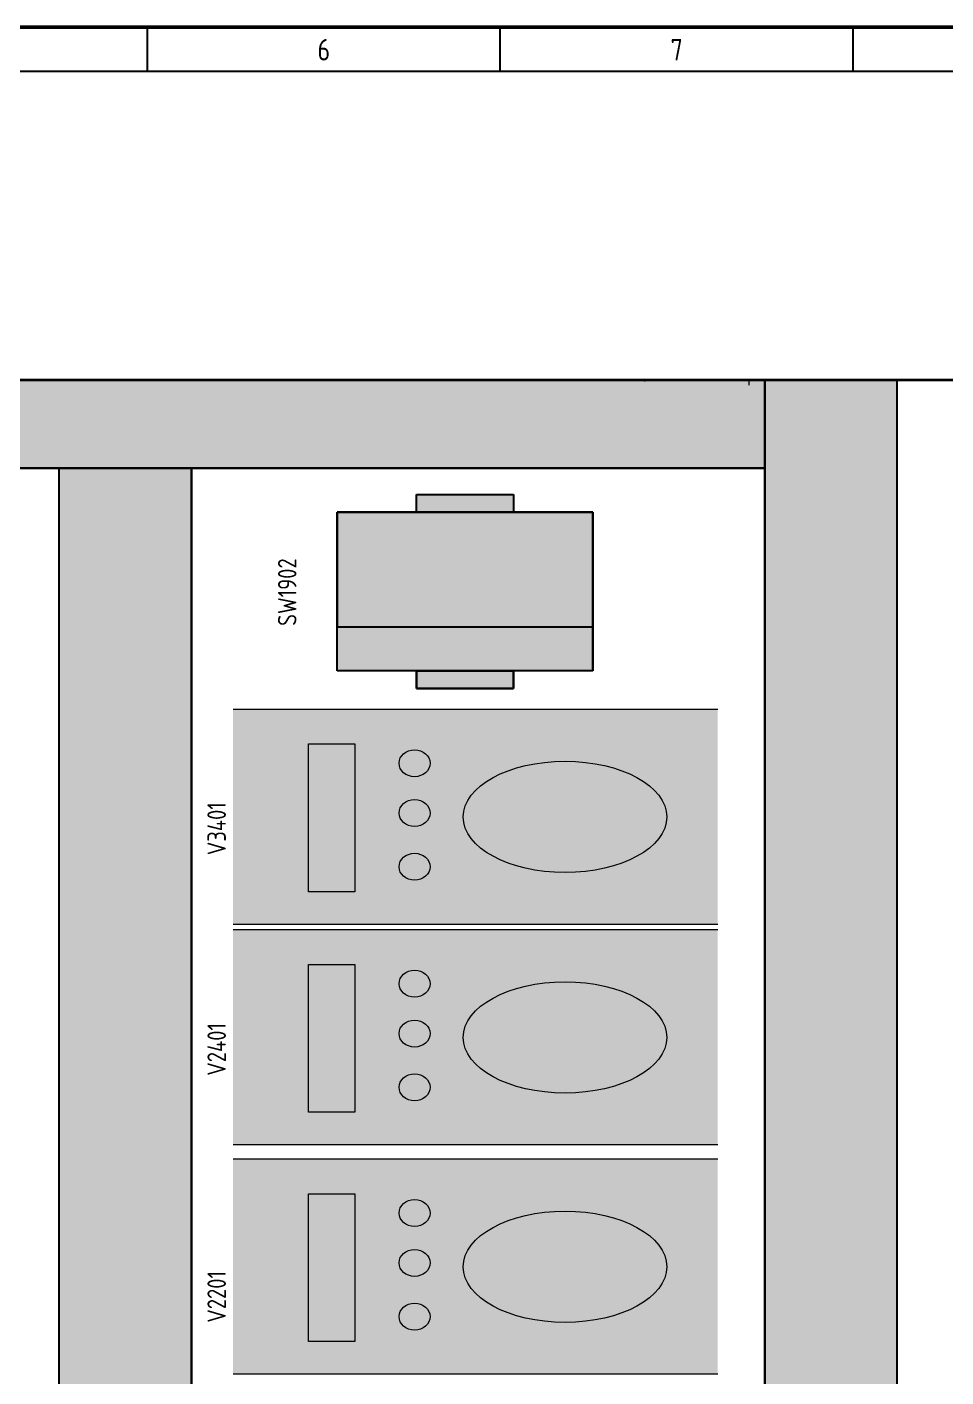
# Model space of a CAD drawing. Header units: millimetres. Extents: x 10 to 410, y 10 to 275.
# Drawn here: x 236.4 to 340.5, y 121.9 to 275 of the extents above; entities that cross this region are included whole.
import ezdxf
from ezdxf.enums import TextEntityAlignment as Align

# ---------------------------------------------------------------- set-up
doc = ezdxf.new("R2010")
doc.units = ezdxf.units.MM
doc.linetypes.add('Caddy_Solid', pattern=[0])
doc.styles.add('Caddy_Vectorfont1p', font='isocp___.ttf', dxfattribs={"width": 0.9})

# ---------------------------------------------------------------- blocks, each defined once
blk = doc.blocks.new('Blk1')
at = {"linetype": 'Caddy_Solid', "lineweight": 50}
blk.add_line((10, 275), (410, 275), dxfattribs=at)
at = {"linetype": 'Caddy_Solid', "lineweight": 25}
for p, q in [((250, 270), (250, 275)), ((290, 270), (290, 275)), ((330, 270), (330, 275)), ((15, 270), (405, 270))]:
    blk.add_line(p, q, dxfattribs=at)
at = {"lineweight": 25, "style": 'Caddy_Vectorfont1p', "width": 0.9}
for s, p in [('6', (270, 271.2)), ('7', (310, 271.2))]:
    blk.add_text(s, height=2.45, dxfattribs=at).set_placement(p, align=Align.CENTER)
blk = doc.blocks.new('Blk15')
for color, points in [(56, [(314.65, 122.26), (314.65, 146.63), (259.72, 146.63), (259.72, 122.26), (314.65, 122.26), (306.18, 130.39), (306.79, 130.82), (307.33, 131.29), (307.8, 131.78), (308.18, 132.28), (308.49, 132.81), (308.7, 133.35), (308.83, 133.89), (308.88, 134.44), (308.83, 134.99), (308.7, 135.54), (308.49, 136.07), (308.18, 136.6), (307.8, 137.11), (307.33, 137.6), (306.79, 138.06), (306.18, 138.5), (305.5, 138.9), (304.76, 139.27), (303.96, 139.61), (303.11, 139.91), (302.22, 140.16), (301.29, 140.37), (300.33, 140.54), (299.34, 140.66), (298.35, 140.73), (297.34, 140.75), (296.34, 140.73), (295.34, 140.66), (294.36, 140.54), (293.4, 140.37), (292.47, 140.16), (291.57, 139.91), (290.72, 139.61), (289.93, 139.27), (289.18, 138.9), (288.5, 138.5), (287.89, 138.06), (287.35, 137.6), (286.89, 137.11), (286.5, 136.6), (286.2, 136.07), (285.98, 135.54), (285.85, 134.99), (285.8, 134.44), (285.85, 133.89), (285.98, 133.35), (286.2, 132.81), (286.5, 132.28), (286.89, 131.78), (287.35, 131.29), (287.89, 130.82), (288.5, 130.39), (289.18, 129.98), (289.93, 129.61), (290.72, 129.27), (291.57, 128.98), (292.47, 128.72), (293.4, 128.51), (294.36, 128.35), (295.34, 128.23), (296.34, 128.16), (297.34, 128.13), (298.35, 128.16), (299.34, 128.23), (300.33, 128.35), (301.29, 128.51), (302.22, 128.72), (303.11, 128.98), (303.96, 129.27), (304.76, 129.61), (305.5, 129.98), (306.18, 130.39), (314.65, 122.26), (282.04, 128.65), (282.04, 128.79), (282.04, 128.92), (282.02, 129.05), (281.98, 129.18), (281.94, 129.31), (281.88, 129.43), (281.81, 129.55), (281.73, 129.66), (281.63, 129.76), (281.53, 129.86), (281.42, 129.95), (281.29, 130.03), (281.16, 130.1), (281.03, 130.17), (280.89, 130.22), (280.74, 130.26), (280.59, 130.29), (280.44, 130.3), (280.29, 130.31), (280.13, 130.3), (279.98, 130.29), (279.83, 130.26), (279.69, 130.22), (279.55, 130.17), (279.41, 130.1), (279.28, 130.03), (279.16, 129.95), (279.05, 129.86), (278.94, 129.76), (278.85, 129.66), (278.77, 129.55), (278.7, 129.43), (278.64, 129.31), (278.59, 129.18), (278.56, 129.05), (278.54, 128.92), (278.53, 128.79), (278.54, 128.65), (278.56, 128.52), (278.59, 128.39), (278.64, 128.26), (278.7, 128.14), (278.77, 128.02), (278.85, 127.91), (278.94, 127.81), (279.05, 127.71), (279.16, 127.62), (279.28, 127.54), (279.41, 127.47), (279.55, 127.41), (279.69, 127.35), (279.83, 127.31), (279.98, 127.29), (280.13, 127.27), (280.29, 127.26), (280.44, 127.27), (280.59, 127.29), (280.74, 127.31), (280.89, 127.35), (281.03, 127.41), (281.16, 127.47), (281.29, 127.54), (281.42, 127.62), (281.53, 127.71), (281.63, 127.81), (281.73, 127.91), (281.81, 128.02), (281.88, 128.14), (281.94, 128.26), (281.98, 128.39), (282.02, 128.52), (282.04, 128.65), (314.65, 122.26), (281.98, 134.48), (281.94, 134.36), (281.88, 134.23), (281.81, 134.12), (281.73, 134), (281.63, 133.9), (281.53, 133.8), (281.42, 133.71), (281.29, 133.63), (281.16, 133.56), (281.03, 133.5), (280.89, 133.45), (280.74, 133.41), (280.59, 133.38), (280.44, 133.36), (280.29, 133.35), (280.13, 133.36), (279.98, 133.38), (279.83, 133.41), (279.69, 133.45), (279.55, 133.5), (279.41, 133.56), (279.28, 133.63), (279.16, 133.71), (279.05, 133.8), (278.94, 133.9), (278.85, 134), (278.77, 134.12), (278.7, 134.23), (278.64, 134.36), (278.59, 134.48), (278.56, 134.61), (278.54, 134.74), (278.53, 134.88), (278.54, 135.01), (278.56, 135.14), (278.59, 135.27), (278.64, 135.4), (278.7, 135.52), (278.77, 135.64), (278.85, 135.75), (278.94, 135.86), (279.05, 135.95), (279.16, 136.04), (279.28, 136.12), (279.41, 136.2), (279.55, 136.26), (279.69, 136.31), (279.83, 136.35), (279.98, 136.38), (280.13, 136.39), (280.29, 136.4), (280.44, 136.39), (280.59, 136.38), (280.74, 136.35), (280.89, 136.31), (281.03, 136.26), (281.16, 136.2), (281.29, 136.12), (281.42, 136.04), (281.53, 135.95), (281.63, 135.86), (281.73, 135.75), (281.81, 135.64), (281.88, 135.52), (281.94, 135.4), (281.98, 135.27), (282.02, 135.14), (282.04, 135.01), (282.04, 134.88), (282.04, 134.74), (282.02, 134.61), (281.98, 134.48), (314.65, 122.26), (281.81, 139.77), (281.88, 139.89), (281.94, 140.01), (281.98, 140.14), (282.02, 140.27), (282.04, 140.4), (282.04, 140.53), (282.04, 140.67), (282.02, 140.8), (281.98, 140.93), (281.94, 141.05), (281.88, 141.18), (281.81, 141.3), (281.73, 141.41), (281.63, 141.51), (281.53, 141.61), (281.42, 141.7), (281.29, 141.78), (281.16, 141.85), (281.03, 141.91), (280.89, 141.96), (280.74, 142), (280.59, 142.03), (280.44, 142.05), (280.29, 142.06), (280.13, 142.05), (279.98, 142.03), (279.83, 142), (279.69, 141.96), (279.55, 141.91), (279.41, 141.85), (279.28, 141.78), (279.16, 141.7), (279.05, 141.61), (278.94, 141.51), (278.85, 141.41), (278.77, 141.3), (278.7, 141.18), (278.64, 141.05), (278.59, 140.93), (278.56, 140.8), (278.54, 140.67), (278.53, 140.53), (278.54, 140.4), (278.56, 140.27), (278.59, 140.14), (278.64, 140.01), (278.7, 139.89), (278.77, 139.77), (278.85, 139.66), (278.94, 139.55), (279.05, 139.46), (279.16, 139.37), (279.28, 139.29), (279.41, 139.21), (279.55, 139.15), (279.69, 139.1), (279.83, 139.06), (279.98, 139.03), (280.13, 139.02), (280.29, 139.01), (280.44, 139.02), (280.59, 139.03), (280.74, 139.06), (280.89, 139.1), (281.03, 139.15), (281.16, 139.21), (281.29, 139.29), (281.42, 139.37), (281.53, 139.46), (281.63, 139.55), (281.73, 139.66), (281.81, 139.77), (314.65, 122.26), (273.52, 125.96), (273.52, 142.71), (268.25, 142.71), (268.25, 125.96), (273.52, 125.96)]), (256, [(273.52, 142.71), (273.52, 125.96), (268.25, 125.96), (268.25, 142.71)]), (256, [(281.03, 139.15), (280.89, 139.1), (280.74, 139.06), (280.59, 139.03), (280.44, 139.02), (280.29, 139.01), (280.13, 139.02), (279.98, 139.03), (279.83, 139.06), (279.69, 139.1), (279.55, 139.15), (279.41, 139.21), (279.28, 139.29), (279.16, 139.37), (279.05, 139.46), (278.94, 139.55), (278.85, 139.66), (278.77, 139.77), (278.7, 139.89), (278.64, 140.01), (278.59, 140.14), (278.56, 140.27), (278.54, 140.4), (278.53, 140.53), (278.54, 140.67), (278.56, 140.8), (278.59, 140.93), (278.64, 141.05), (278.7, 141.18), (278.77, 141.3), (278.85, 141.41), (278.94, 141.51), (279.05, 141.61), (279.16, 141.7), (279.28, 141.78), (279.41, 141.85), (279.55, 141.91), (279.69, 141.96), (279.83, 142), (279.98, 142.03), (280.13, 142.05), (280.29, 142.06), (280.44, 142.05), (280.59, 142.03), (280.74, 142), (280.89, 141.96), (281.03, 141.91), (281.16, 141.85), (281.29, 141.78), (281.42, 141.7), (281.53, 141.61), (281.63, 141.51), (281.73, 141.41), (281.81, 141.3), (281.88, 141.18), (281.94, 141.05), (281.98, 140.93), (282.02, 140.8), (282.04, 140.67), (282.04, 140.53), (282.04, 140.4), (282.02, 140.27), (281.98, 140.14), (281.94, 140.01), (281.88, 139.89), (281.81, 139.77), (281.73, 139.66), (281.63, 139.55), (281.53, 139.46), (281.42, 139.37), (281.29, 139.29), (281.16, 139.21)]), (256, [(298.35, 128.16), (299.34, 128.23), (300.33, 128.35), (301.29, 128.51), (302.22, 128.72), (303.11, 128.98), (303.96, 129.27), (304.76, 129.61), (305.5, 129.98), (306.18, 130.39), (306.79, 130.82), (307.33, 131.29), (307.8, 131.78), (308.18, 132.28), (308.49, 132.81), (308.7, 133.35), (308.83, 133.89), (308.88, 134.44), (308.83, 134.99), (308.7, 135.54), (308.49, 136.07), (308.18, 136.6), (307.8, 137.11), (307.33, 137.6), (306.79, 138.06), (306.18, 138.5), (305.5, 138.9), (304.76, 139.27), (303.96, 139.61), (303.11, 139.91), (302.22, 140.16), (301.29, 140.37), (300.33, 140.54), (299.34, 140.66), (298.35, 140.73), (297.34, 140.75), (296.34, 140.73), (295.34, 140.66), (294.36, 140.54), (293.4, 140.37), (292.47, 140.16), (291.57, 139.91), (290.72, 139.61), (289.93, 139.27), (289.18, 138.9), (288.5, 138.5), (287.89, 138.06), (287.35, 137.6), (286.89, 137.11), (286.5, 136.6), (286.2, 136.07), (285.98, 135.54), (285.85, 134.99), (285.8, 134.44), (285.85, 133.89), (285.98, 133.35), (286.2, 132.81), (286.5, 132.28), (286.89, 131.78), (287.35, 131.29), (287.89, 130.82), (288.5, 130.39), (289.18, 129.98), (289.93, 129.61), (290.72, 129.27), (291.57, 128.98), (292.47, 128.72), (293.4, 128.51), (294.36, 128.35), (295.34, 128.23), (296.34, 128.16), (297.34, 128.13)]), (256, [(278.85, 135.75), (278.94, 135.86), (279.05, 135.95), (279.16, 136.04), (279.28, 136.12), (279.41, 136.2), (279.55, 136.26), (279.69, 136.31), (279.83, 136.35), (279.98, 136.38), (280.13, 136.39), (280.29, 136.4), (280.44, 136.39), (280.59, 136.38), (280.74, 136.35), (280.89, 136.31), (281.03, 136.26), (281.16, 136.2), (281.29, 136.12), (281.42, 136.04), (281.53, 135.95), (281.63, 135.86), (281.73, 135.75), (281.81, 135.64), (281.88, 135.52), (281.94, 135.4), (281.98, 135.27), (282.02, 135.14), (282.04, 135.01), (282.04, 134.88), (282.04, 134.74), (282.02, 134.61), (281.98, 134.48), (281.94, 134.36), (281.88, 134.23), (281.81, 134.12), (281.73, 134), (281.63, 133.9), (281.53, 133.8), (281.42, 133.71), (281.29, 133.63), (281.16, 133.56), (281.03, 133.5), (280.89, 133.45), (280.74, 133.41), (280.59, 133.38), (280.44, 133.36), (280.29, 133.35), (280.13, 133.36), (279.98, 133.38), (279.83, 133.41), (279.69, 133.45), (279.55, 133.5), (279.41, 133.56), (279.28, 133.63), (279.16, 133.71), (279.05, 133.8), (278.94, 133.9), (278.85, 134), (278.77, 134.12), (278.7, 134.23), (278.64, 134.36), (278.59, 134.48), (278.56, 134.61), (278.54, 134.74), (278.53, 134.88), (278.54, 135.01), (278.56, 135.14), (278.59, 135.27), (278.64, 135.4), (278.7, 135.52), (278.77, 135.64)]), (256, [(279.41, 130.1), (279.55, 130.17), (279.69, 130.22), (279.83, 130.26), (279.98, 130.29), (280.13, 130.3), (280.29, 130.31), (280.44, 130.3), (280.59, 130.29), (280.74, 130.26), (280.89, 130.22), (281.03, 130.17), (281.16, 130.1), (281.29, 130.03), (281.42, 129.95), (281.53, 129.86), (281.63, 129.76), (281.73, 129.66), (281.81, 129.55), (281.88, 129.43), (281.94, 129.31), (281.98, 129.18), (282.02, 129.05), (282.04, 128.92), (282.04, 128.79), (282.04, 128.65), (282.02, 128.52), (281.98, 128.39), (281.94, 128.26), (281.88, 128.14), (281.81, 128.02), (281.73, 127.91), (281.63, 127.81), (281.53, 127.71), (281.42, 127.62), (281.29, 127.54), (281.16, 127.47), (281.03, 127.41), (280.89, 127.35), (280.74, 127.31), (280.59, 127.29), (280.44, 127.27), (280.29, 127.26), (280.13, 127.27), (279.98, 127.29), (279.83, 127.31), (279.69, 127.35), (279.55, 127.41), (279.41, 127.47), (279.28, 127.54), (279.16, 127.62), (279.05, 127.71), (278.94, 127.81), (278.85, 127.91), (278.77, 128.02), (278.7, 128.14), (278.64, 128.26), (278.59, 128.39), (278.56, 128.52), (278.54, 128.65), (278.53, 128.79), (278.54, 128.92), (278.56, 129.05), (278.59, 129.18), (278.64, 129.31), (278.7, 129.43), (278.77, 129.55), (278.85, 129.66), (278.94, 129.76), (279.05, 129.86), (279.16, 129.95), (279.28, 130.03)])]:
    blk.add_hatch(color=color).paths.add_polyline_path(points)
at = {"linetype": 'Caddy_Solid', "lineweight": 18}
for p, q in [((314.65, 146.63), (259.72, 146.63)), ((314.65, 146.63), (259.72, 146.63)), ((268.25, 125.96), (268.25, 142.71)), ((268.25, 142.71), (273.52, 142.71)), ((273.52, 142.71), (273.52, 125.96)), ((273.52, 125.96), (268.25, 125.96)), ((314.65, 122.26), (259.72, 122.26)), ((314.65, 122.26), (259.97, 122.26))]:
    blk.add_line(p, q, dxfattribs=at)
for centre, major_axis, ratio in [((280.29, 140.53), (1.76, 0), 0.867469), ((297.34, 134.44), (11.54, 0), 0.546877), ((280.29, 134.88), (1.76, 0), 0.867469), ((280.29, 128.79), (1.76, 0), 0.867469)]:
    blk.add_ellipse(centre, major_axis=major_axis, ratio=ratio, dxfattribs=at)
blk = doc.blocks.new('Blk16')
for color, points in [(56, [(314.65, 148.26), (314.65, 172.63), (259.72, 172.63), (259.72, 148.26), (314.65, 148.26), (306.18, 156.39), (306.79, 156.82), (307.33, 157.29), (307.8, 157.78), (308.18, 158.28), (308.49, 158.81), (308.7, 159.35), (308.83, 159.89), (308.88, 160.44), (308.83, 160.99), (308.7, 161.54), (308.49, 162.07), (308.18, 162.6), (307.8, 163.11), (307.33, 163.6), (306.79, 164.06), (306.18, 164.5), (305.5, 164.9), (304.76, 165.27), (303.96, 165.61), (303.11, 165.91), (302.22, 166.16), (301.29, 166.37), (300.33, 166.54), (299.34, 166.66), (298.35, 166.73), (297.34, 166.75), (296.34, 166.73), (295.34, 166.66), (294.36, 166.54), (293.4, 166.37), (292.47, 166.16), (291.57, 165.91), (290.72, 165.61), (289.93, 165.27), (289.18, 164.9), (288.5, 164.5), (287.89, 164.06), (287.35, 163.6), (286.89, 163.11), (286.5, 162.6), (286.2, 162.07), (285.98, 161.54), (285.85, 160.99), (285.8, 160.44), (285.85, 159.89), (285.98, 159.35), (286.2, 158.81), (286.5, 158.28), (286.89, 157.78), (287.35, 157.29), (287.89, 156.82), (288.5, 156.39), (289.18, 155.98), (289.93, 155.61), (290.72, 155.27), (291.57, 154.98), (292.47, 154.72), (293.4, 154.51), (294.36, 154.35), (295.34, 154.23), (296.34, 154.16), (297.34, 154.13), (298.35, 154.16), (299.34, 154.23), (300.33, 154.35), (301.29, 154.51), (302.22, 154.72), (303.11, 154.98), (303.96, 155.27), (304.76, 155.61), (305.5, 155.98), (306.18, 156.39), (314.65, 148.26), (282.04, 154.65), (282.04, 154.79), (282.04, 154.92), (282.02, 155.05), (281.98, 155.18), (281.94, 155.31), (281.88, 155.43), (281.81, 155.55), (281.73, 155.66), (281.63, 155.76), (281.53, 155.86), (281.42, 155.95), (281.29, 156.03), (281.16, 156.1), (281.03, 156.17), (280.89, 156.22), (280.74, 156.26), (280.59, 156.29), (280.44, 156.3), (280.29, 156.31), (280.13, 156.3), (279.98, 156.29), (279.83, 156.26), (279.69, 156.22), (279.55, 156.17), (279.41, 156.1), (279.28, 156.03), (279.16, 155.95), (279.05, 155.86), (278.94, 155.76), (278.85, 155.66), (278.77, 155.55), (278.7, 155.43), (278.64, 155.31), (278.59, 155.18), (278.56, 155.05), (278.54, 154.92), (278.53, 154.79), (278.54, 154.65), (278.56, 154.52), (278.59, 154.39), (278.64, 154.26), (278.7, 154.14), (278.77, 154.02), (278.85, 153.91), (278.94, 153.81), (279.05, 153.71), (279.16, 153.62), (279.28, 153.54), (279.41, 153.47), (279.55, 153.41), (279.69, 153.35), (279.83, 153.31), (279.98, 153.29), (280.13, 153.27), (280.29, 153.26), (280.44, 153.27), (280.59, 153.29), (280.74, 153.31), (280.89, 153.35), (281.03, 153.41), (281.16, 153.47), (281.29, 153.54), (281.42, 153.62), (281.53, 153.71), (281.63, 153.81), (281.73, 153.91), (281.81, 154.02), (281.88, 154.14), (281.94, 154.26), (281.98, 154.39), (282.02, 154.52), (282.04, 154.65), (314.65, 148.26), (281.98, 160.48), (281.94, 160.36), (281.88, 160.23), (281.81, 160.12), (281.73, 160), (281.63, 159.9), (281.53, 159.8), (281.42, 159.71), (281.29, 159.63), (281.16, 159.56), (281.03, 159.5), (280.89, 159.45), (280.74, 159.41), (280.59, 159.38), (280.44, 159.36), (280.29, 159.35), (280.13, 159.36), (279.98, 159.38), (279.83, 159.41), (279.69, 159.45), (279.55, 159.5), (279.41, 159.56), (279.28, 159.63), (279.16, 159.71), (279.05, 159.8), (278.94, 159.9), (278.85, 160), (278.77, 160.12), (278.7, 160.23), (278.64, 160.36), (278.59, 160.48), (278.56, 160.61), (278.54, 160.74), (278.53, 160.88), (278.54, 161.01), (278.56, 161.14), (278.59, 161.27), (278.64, 161.4), (278.7, 161.52), (278.77, 161.64), (278.85, 161.75), (278.94, 161.86), (279.05, 161.95), (279.16, 162.04), (279.28, 162.12), (279.41, 162.2), (279.55, 162.26), (279.69, 162.31), (279.83, 162.35), (279.98, 162.38), (280.13, 162.39), (280.29, 162.4), (280.44, 162.39), (280.59, 162.38), (280.74, 162.35), (280.89, 162.31), (281.03, 162.26), (281.16, 162.2), (281.29, 162.12), (281.42, 162.04), (281.53, 161.95), (281.63, 161.86), (281.73, 161.75), (281.81, 161.64), (281.88, 161.52), (281.94, 161.4), (281.98, 161.27), (282.02, 161.14), (282.04, 161.01), (282.04, 160.88), (282.04, 160.74), (282.02, 160.61), (281.98, 160.48), (314.65, 148.26), (281.81, 165.77), (281.88, 165.89), (281.94, 166.01), (281.98, 166.14), (282.02, 166.27), (282.04, 166.4), (282.04, 166.53), (282.04, 166.67), (282.02, 166.8), (281.98, 166.93), (281.94, 167.05), (281.88, 167.18), (281.81, 167.3), (281.73, 167.41), (281.63, 167.51), (281.53, 167.61), (281.42, 167.7), (281.29, 167.78), (281.16, 167.85), (281.03, 167.91), (280.89, 167.96), (280.74, 168), (280.59, 168.03), (280.44, 168.05), (280.29, 168.06), (280.13, 168.05), (279.98, 168.03), (279.83, 168), (279.69, 167.96), (279.55, 167.91), (279.41, 167.85), (279.28, 167.78), (279.16, 167.7), (279.05, 167.61), (278.94, 167.51), (278.85, 167.41), (278.77, 167.3), (278.7, 167.18), (278.64, 167.05), (278.59, 166.93), (278.56, 166.8), (278.54, 166.67), (278.53, 166.53), (278.54, 166.4), (278.56, 166.27), (278.59, 166.14), (278.64, 166.01), (278.7, 165.89), (278.77, 165.77), (278.85, 165.66), (278.94, 165.55), (279.05, 165.46), (279.16, 165.37), (279.28, 165.29), (279.41, 165.21), (279.55, 165.15), (279.69, 165.1), (279.83, 165.06), (279.98, 165.03), (280.13, 165.02), (280.29, 165.01), (280.44, 165.02), (280.59, 165.03), (280.74, 165.06), (280.89, 165.1), (281.03, 165.15), (281.16, 165.21), (281.29, 165.29), (281.42, 165.37), (281.53, 165.46), (281.63, 165.55), (281.73, 165.66), (281.81, 165.77), (314.65, 148.26), (273.52, 151.96), (273.52, 168.71), (268.25, 168.71), (268.25, 151.96), (273.52, 151.96)]), (256, [(273.52, 168.71), (273.52, 151.96), (268.25, 151.96), (268.25, 168.71)]), (256, [(281.03, 165.15), (280.89, 165.1), (280.74, 165.06), (280.59, 165.03), (280.44, 165.02), (280.29, 165.01), (280.13, 165.02), (279.98, 165.03), (279.83, 165.06), (279.69, 165.1), (279.55, 165.15), (279.41, 165.21), (279.28, 165.29), (279.16, 165.37), (279.05, 165.46), (278.94, 165.55), (278.85, 165.66), (278.77, 165.77), (278.7, 165.89), (278.64, 166.01), (278.59, 166.14), (278.56, 166.27), (278.54, 166.4), (278.53, 166.53), (278.54, 166.67), (278.56, 166.8), (278.59, 166.93), (278.64, 167.05), (278.7, 167.18), (278.77, 167.3), (278.85, 167.41), (278.94, 167.51), (279.05, 167.61), (279.16, 167.7), (279.28, 167.78), (279.41, 167.85), (279.55, 167.91), (279.69, 167.96), (279.83, 168), (279.98, 168.03), (280.13, 168.05), (280.29, 168.06), (280.44, 168.05), (280.59, 168.03), (280.74, 168), (280.89, 167.96), (281.03, 167.91), (281.16, 167.85), (281.29, 167.78), (281.42, 167.7), (281.53, 167.61), (281.63, 167.51), (281.73, 167.41), (281.81, 167.3), (281.88, 167.18), (281.94, 167.05), (281.98, 166.93), (282.02, 166.8), (282.04, 166.67), (282.04, 166.53), (282.04, 166.4), (282.02, 166.27), (281.98, 166.14), (281.94, 166.01), (281.88, 165.89), (281.81, 165.77), (281.73, 165.66), (281.63, 165.55), (281.53, 165.46), (281.42, 165.37), (281.29, 165.29), (281.16, 165.21)]), (256, [(298.35, 154.16), (299.34, 154.23), (300.33, 154.35), (301.29, 154.51), (302.22, 154.72), (303.11, 154.98), (303.96, 155.27), (304.76, 155.61), (305.5, 155.98), (306.18, 156.39), (306.79, 156.82), (307.33, 157.29), (307.8, 157.78), (308.18, 158.28), (308.49, 158.81), (308.7, 159.35), (308.83, 159.89), (308.88, 160.44), (308.83, 160.99), (308.7, 161.54), (308.49, 162.07), (308.18, 162.6), (307.8, 163.11), (307.33, 163.6), (306.79, 164.06), (306.18, 164.5), (305.5, 164.9), (304.76, 165.27), (303.96, 165.61), (303.11, 165.91), (302.22, 166.16), (301.29, 166.37), (300.33, 166.54), (299.34, 166.66), (298.35, 166.73), (297.34, 166.75), (296.34, 166.73), (295.34, 166.66), (294.36, 166.54), (293.4, 166.37), (292.47, 166.16), (291.57, 165.91), (290.72, 165.61), (289.93, 165.27), (289.18, 164.9), (288.5, 164.5), (287.89, 164.06), (287.35, 163.6), (286.89, 163.11), (286.5, 162.6), (286.2, 162.07), (285.98, 161.54), (285.85, 160.99), (285.8, 160.44), (285.85, 159.89), (285.98, 159.35), (286.2, 158.81), (286.5, 158.28), (286.89, 157.78), (287.35, 157.29), (287.89, 156.82), (288.5, 156.39), (289.18, 155.98), (289.93, 155.61), (290.72, 155.27), (291.57, 154.98), (292.47, 154.72), (293.4, 154.51), (294.36, 154.35), (295.34, 154.23), (296.34, 154.16), (297.34, 154.13)]), (256, [(278.85, 161.75), (278.94, 161.86), (279.05, 161.95), (279.16, 162.04), (279.28, 162.12), (279.41, 162.2), (279.55, 162.26), (279.69, 162.31), (279.83, 162.35), (279.98, 162.38), (280.13, 162.39), (280.29, 162.4), (280.44, 162.39), (280.59, 162.38), (280.74, 162.35), (280.89, 162.31), (281.03, 162.26), (281.16, 162.2), (281.29, 162.12), (281.42, 162.04), (281.53, 161.95), (281.63, 161.86), (281.73, 161.75), (281.81, 161.64), (281.88, 161.52), (281.94, 161.4), (281.98, 161.27), (282.02, 161.14), (282.04, 161.01), (282.04, 160.88), (282.04, 160.74), (282.02, 160.61), (281.98, 160.48), (281.94, 160.36), (281.88, 160.23), (281.81, 160.12), (281.73, 160), (281.63, 159.9), (281.53, 159.8), (281.42, 159.71), (281.29, 159.63), (281.16, 159.56), (281.03, 159.5), (280.89, 159.45), (280.74, 159.41), (280.59, 159.38), (280.44, 159.36), (280.29, 159.35), (280.13, 159.36), (279.98, 159.38), (279.83, 159.41), (279.69, 159.45), (279.55, 159.5), (279.41, 159.56), (279.28, 159.63), (279.16, 159.71), (279.05, 159.8), (278.94, 159.9), (278.85, 160), (278.77, 160.12), (278.7, 160.23), (278.64, 160.36), (278.59, 160.48), (278.56, 160.61), (278.54, 160.74), (278.53, 160.88), (278.54, 161.01), (278.56, 161.14), (278.59, 161.27), (278.64, 161.4), (278.7, 161.52), (278.77, 161.64)]), (256, [(279.41, 156.1), (279.55, 156.17), (279.69, 156.22), (279.83, 156.26), (279.98, 156.29), (280.13, 156.3), (280.29, 156.31), (280.44, 156.3), (280.59, 156.29), (280.74, 156.26), (280.89, 156.22), (281.03, 156.17), (281.16, 156.1), (281.29, 156.03), (281.42, 155.95), (281.53, 155.86), (281.63, 155.76), (281.73, 155.66), (281.81, 155.55), (281.88, 155.43), (281.94, 155.31), (281.98, 155.18), (282.02, 155.05), (282.04, 154.92), (282.04, 154.79), (282.04, 154.65), (282.02, 154.52), (281.98, 154.39), (281.94, 154.26), (281.88, 154.14), (281.81, 154.02), (281.73, 153.91), (281.63, 153.81), (281.53, 153.71), (281.42, 153.62), (281.29, 153.54), (281.16, 153.47), (281.03, 153.41), (280.89, 153.35), (280.74, 153.31), (280.59, 153.29), (280.44, 153.27), (280.29, 153.26), (280.13, 153.27), (279.98, 153.29), (279.83, 153.31), (279.69, 153.35), (279.55, 153.41), (279.41, 153.47), (279.28, 153.54), (279.16, 153.62), (279.05, 153.71), (278.94, 153.81), (278.85, 153.91), (278.77, 154.02), (278.7, 154.14), (278.64, 154.26), (278.59, 154.39), (278.56, 154.52), (278.54, 154.65), (278.53, 154.79), (278.54, 154.92), (278.56, 155.05), (278.59, 155.18), (278.64, 155.31), (278.7, 155.43), (278.77, 155.55), (278.85, 155.66), (278.94, 155.76), (279.05, 155.86), (279.16, 155.95), (279.28, 156.03)])]:
    blk.add_hatch(color=color).paths.add_polyline_path(points)
at = {"linetype": 'Caddy_Solid', "lineweight": 18}
for p, q in [((314.65, 172.63), (259.72, 172.63)), ((314.65, 172.63), (259.72, 172.63)), ((268.25, 151.96), (268.25, 168.71)), ((268.25, 168.71), (273.52, 168.71)), ((273.52, 168.71), (273.52, 151.96)), ((273.52, 151.96), (268.25, 151.96)), ((314.65, 148.26), (259.72, 148.26)), ((314.65, 148.26), (259.97, 148.26))]:
    blk.add_line(p, q, dxfattribs=at)
for centre, major_axis, ratio in [((280.29, 166.53), (1.76, 0), 0.867469), ((297.34, 160.44), (11.54, 0), 0.546877), ((280.29, 160.88), (1.76, 0), 0.867469), ((280.29, 154.79), (1.76, 0), 0.867469)]:
    blk.add_ellipse(centre, major_axis=major_axis, ratio=ratio, dxfattribs=at)
blk = doc.blocks.new('Blk17')
for color, points in [(56, [(314.65, 173.26), (314.65, 197.63), (259.72, 197.63), (259.72, 173.26), (314.65, 173.26), (306.18, 181.39), (306.79, 181.82), (307.33, 182.29), (307.8, 182.78), (308.18, 183.28), (308.49, 183.81), (308.7, 184.35), (308.83, 184.89), (308.88, 185.44), (308.83, 185.99), (308.7, 186.54), (308.49, 187.07), (308.18, 187.6), (307.8, 188.11), (307.33, 188.6), (306.79, 189.06), (306.18, 189.5), (305.5, 189.9), (304.76, 190.27), (303.96, 190.61), (303.11, 190.91), (302.22, 191.16), (301.29, 191.37), (300.33, 191.54), (299.34, 191.66), (298.35, 191.73), (297.34, 191.75), (296.34, 191.73), (295.34, 191.66), (294.36, 191.54), (293.4, 191.37), (292.47, 191.16), (291.57, 190.91), (290.72, 190.61), (289.93, 190.27), (289.18, 189.9), (288.5, 189.5), (287.89, 189.06), (287.35, 188.6), (286.89, 188.11), (286.5, 187.6), (286.2, 187.07), (285.98, 186.54), (285.85, 185.99), (285.8, 185.44), (285.85, 184.89), (285.98, 184.35), (286.2, 183.81), (286.5, 183.28), (286.89, 182.78), (287.35, 182.29), (287.89, 181.82), (288.5, 181.39), (289.18, 180.98), (289.93, 180.61), (290.72, 180.27), (291.57, 179.98), (292.47, 179.72), (293.4, 179.51), (294.36, 179.35), (295.34, 179.23), (296.34, 179.16), (297.34, 179.13), (298.35, 179.16), (299.34, 179.23), (300.33, 179.35), (301.29, 179.51), (302.22, 179.72), (303.11, 179.98), (303.96, 180.27), (304.76, 180.61), (305.5, 180.98), (306.18, 181.39), (314.65, 173.26), (282.04, 179.65), (282.04, 179.79), (282.04, 179.92), (282.02, 180.05), (281.98, 180.18), (281.94, 180.31), (281.88, 180.43), (281.81, 180.55), (281.73, 180.66), (281.63, 180.76), (281.53, 180.86), (281.42, 180.95), (281.29, 181.03), (281.16, 181.1), (281.03, 181.17), (280.89, 181.22), (280.74, 181.26), (280.59, 181.29), (280.44, 181.3), (280.29, 181.31), (280.13, 181.3), (279.98, 181.29), (279.83, 181.26), (279.69, 181.22), (279.55, 181.17), (279.41, 181.1), (279.28, 181.03), (279.16, 180.95), (279.05, 180.86), (278.94, 180.76), (278.85, 180.66), (278.77, 180.55), (278.7, 180.43), (278.64, 180.31), (278.59, 180.18), (278.56, 180.05), (278.54, 179.92), (278.53, 179.79), (278.54, 179.65), (278.56, 179.52), (278.59, 179.39), (278.64, 179.26), (278.7, 179.14), (278.77, 179.02), (278.85, 178.91), (278.94, 178.81), (279.05, 178.71), (279.16, 178.62), (279.28, 178.54), (279.41, 178.47), (279.55, 178.41), (279.69, 178.35), (279.83, 178.31), (279.98, 178.29), (280.13, 178.27), (280.29, 178.26), (280.44, 178.27), (280.59, 178.29), (280.74, 178.31), (280.89, 178.35), (281.03, 178.41), (281.16, 178.47), (281.29, 178.54), (281.42, 178.62), (281.53, 178.71), (281.63, 178.81), (281.73, 178.91), (281.81, 179.02), (281.88, 179.14), (281.94, 179.26), (281.98, 179.39), (282.02, 179.52), (282.04, 179.65), (314.65, 173.26), (281.98, 185.48), (281.94, 185.36), (281.88, 185.23), (281.81, 185.12), (281.73, 185), (281.63, 184.9), (281.53, 184.8), (281.42, 184.71), (281.29, 184.63), (281.16, 184.56), (281.03, 184.5), (280.89, 184.45), (280.74, 184.41), (280.59, 184.38), (280.44, 184.36), (280.29, 184.35), (280.13, 184.36), (279.98, 184.38), (279.83, 184.41), (279.69, 184.45), (279.55, 184.5), (279.41, 184.56), (279.28, 184.63), (279.16, 184.71), (279.05, 184.8), (278.94, 184.9), (278.85, 185), (278.77, 185.12), (278.7, 185.23), (278.64, 185.36), (278.59, 185.48), (278.56, 185.61), (278.54, 185.74), (278.53, 185.88), (278.54, 186.01), (278.56, 186.14), (278.59, 186.27), (278.64, 186.4), (278.7, 186.52), (278.77, 186.64), (278.85, 186.75), (278.94, 186.86), (279.05, 186.95), (279.16, 187.04), (279.28, 187.12), (279.41, 187.2), (279.55, 187.26), (279.69, 187.31), (279.83, 187.35), (279.98, 187.38), (280.13, 187.39), (280.29, 187.4), (280.44, 187.39), (280.59, 187.38), (280.74, 187.35), (280.89, 187.31), (281.03, 187.26), (281.16, 187.2), (281.29, 187.12), (281.42, 187.04), (281.53, 186.95), (281.63, 186.86), (281.73, 186.75), (281.81, 186.64), (281.88, 186.52), (281.94, 186.4), (281.98, 186.27), (282.02, 186.14), (282.04, 186.01), (282.04, 185.88), (282.04, 185.74), (282.02, 185.61), (281.98, 185.48), (314.65, 173.26), (281.81, 190.77), (281.88, 190.89), (281.94, 191.01), (281.98, 191.14), (282.02, 191.27), (282.04, 191.4), (282.04, 191.53), (282.04, 191.67), (282.02, 191.8), (281.98, 191.93), (281.94, 192.05), (281.88, 192.18), (281.81, 192.3), (281.73, 192.41), (281.63, 192.51), (281.53, 192.61), (281.42, 192.7), (281.29, 192.78), (281.16, 192.85), (281.03, 192.91), (280.89, 192.96), (280.74, 193), (280.59, 193.03), (280.44, 193.05), (280.29, 193.06), (280.13, 193.05), (279.98, 193.03), (279.83, 193), (279.69, 192.96), (279.55, 192.91), (279.41, 192.85), (279.28, 192.78), (279.16, 192.7), (279.05, 192.61), (278.94, 192.51), (278.85, 192.41), (278.77, 192.3), (278.7, 192.18), (278.64, 192.05), (278.59, 191.93), (278.56, 191.8), (278.54, 191.67), (278.53, 191.53), (278.54, 191.4), (278.56, 191.27), (278.59, 191.14), (278.64, 191.01), (278.7, 190.89), (278.77, 190.77), (278.85, 190.66), (278.94, 190.55), (279.05, 190.46), (279.16, 190.37), (279.28, 190.29), (279.41, 190.21), (279.55, 190.15), (279.69, 190.1), (279.83, 190.06), (279.98, 190.03), (280.13, 190.02), (280.29, 190.01), (280.44, 190.02), (280.59, 190.03), (280.74, 190.06), (280.89, 190.1), (281.03, 190.15), (281.16, 190.21), (281.29, 190.29), (281.42, 190.37), (281.53, 190.46), (281.63, 190.55), (281.73, 190.66), (281.81, 190.77), (314.65, 173.26), (273.52, 176.96), (273.52, 193.71), (268.25, 193.71), (268.25, 176.96), (273.52, 176.96)]), (256, [(273.52, 193.71), (273.52, 176.96), (268.25, 176.96), (268.25, 193.71)]), (256, [(281.03, 190.15), (280.89, 190.1), (280.74, 190.06), (280.59, 190.03), (280.44, 190.02), (280.29, 190.01), (280.13, 190.02), (279.98, 190.03), (279.83, 190.06), (279.69, 190.1), (279.55, 190.15), (279.41, 190.21), (279.28, 190.29), (279.16, 190.37), (279.05, 190.46), (278.94, 190.55), (278.85, 190.66), (278.77, 190.77), (278.7, 190.89), (278.64, 191.01), (278.59, 191.14), (278.56, 191.27), (278.54, 191.4), (278.53, 191.53), (278.54, 191.67), (278.56, 191.8), (278.59, 191.93), (278.64, 192.05), (278.7, 192.18), (278.77, 192.3), (278.85, 192.41), (278.94, 192.51), (279.05, 192.61), (279.16, 192.7), (279.28, 192.78), (279.41, 192.85), (279.55, 192.91), (279.69, 192.96), (279.83, 193), (279.98, 193.03), (280.13, 193.05), (280.29, 193.06), (280.44, 193.05), (280.59, 193.03), (280.74, 193), (280.89, 192.96), (281.03, 192.91), (281.16, 192.85), (281.29, 192.78), (281.42, 192.7), (281.53, 192.61), (281.63, 192.51), (281.73, 192.41), (281.81, 192.3), (281.88, 192.18), (281.94, 192.05), (281.98, 191.93), (282.02, 191.8), (282.04, 191.67), (282.04, 191.53), (282.04, 191.4), (282.02, 191.27), (281.98, 191.14), (281.94, 191.01), (281.88, 190.89), (281.81, 190.77), (281.73, 190.66), (281.63, 190.55), (281.53, 190.46), (281.42, 190.37), (281.29, 190.29), (281.16, 190.21)]), (256, [(298.35, 179.16), (299.34, 179.23), (300.33, 179.35), (301.29, 179.51), (302.22, 179.72), (303.11, 179.98), (303.96, 180.27), (304.76, 180.61), (305.5, 180.98), (306.18, 181.39), (306.79, 181.82), (307.33, 182.29), (307.8, 182.78), (308.18, 183.28), (308.49, 183.81), (308.7, 184.35), (308.83, 184.89), (308.88, 185.44), (308.83, 185.99), (308.7, 186.54), (308.49, 187.07), (308.18, 187.6), (307.8, 188.11), (307.33, 188.6), (306.79, 189.06), (306.18, 189.5), (305.5, 189.9), (304.76, 190.27), (303.96, 190.61), (303.11, 190.91), (302.22, 191.16), (301.29, 191.37), (300.33, 191.54), (299.34, 191.66), (298.35, 191.73), (297.34, 191.75), (296.34, 191.73), (295.34, 191.66), (294.36, 191.54), (293.4, 191.37), (292.47, 191.16), (291.57, 190.91), (290.72, 190.61), (289.93, 190.27), (289.18, 189.9), (288.5, 189.5), (287.89, 189.06), (287.35, 188.6), (286.89, 188.11), (286.5, 187.6), (286.2, 187.07), (285.98, 186.54), (285.85, 185.99), (285.8, 185.44), (285.85, 184.89), (285.98, 184.35), (286.2, 183.81), (286.5, 183.28), (286.89, 182.78), (287.35, 182.29), (287.89, 181.82), (288.5, 181.39), (289.18, 180.98), (289.93, 180.61), (290.72, 180.27), (291.57, 179.98), (292.47, 179.72), (293.4, 179.51), (294.36, 179.35), (295.34, 179.23), (296.34, 179.16), (297.34, 179.13)]), (256, [(278.85, 186.75), (278.94, 186.86), (279.05, 186.95), (279.16, 187.04), (279.28, 187.12), (279.41, 187.2), (279.55, 187.26), (279.69, 187.31), (279.83, 187.35), (279.98, 187.38), (280.13, 187.39), (280.29, 187.4), (280.44, 187.39), (280.59, 187.38), (280.74, 187.35), (280.89, 187.31), (281.03, 187.26), (281.16, 187.2), (281.29, 187.12), (281.42, 187.04), (281.53, 186.95), (281.63, 186.86), (281.73, 186.75), (281.81, 186.64), (281.88, 186.52), (281.94, 186.4), (281.98, 186.27), (282.02, 186.14), (282.04, 186.01), (282.04, 185.88), (282.04, 185.74), (282.02, 185.61), (281.98, 185.48), (281.94, 185.36), (281.88, 185.23), (281.81, 185.12), (281.73, 185), (281.63, 184.9), (281.53, 184.8), (281.42, 184.71), (281.29, 184.63), (281.16, 184.56), (281.03, 184.5), (280.89, 184.45), (280.74, 184.41), (280.59, 184.38), (280.44, 184.36), (280.29, 184.35), (280.13, 184.36), (279.98, 184.38), (279.83, 184.41), (279.69, 184.45), (279.55, 184.5), (279.41, 184.56), (279.28, 184.63), (279.16, 184.71), (279.05, 184.8), (278.94, 184.9), (278.85, 185), (278.77, 185.12), (278.7, 185.23), (278.64, 185.36), (278.59, 185.48), (278.56, 185.61), (278.54, 185.74), (278.53, 185.88), (278.54, 186.01), (278.56, 186.14), (278.59, 186.27), (278.64, 186.4), (278.7, 186.52), (278.77, 186.64)]), (256, [(279.41, 181.1), (279.55, 181.17), (279.69, 181.22), (279.83, 181.26), (279.98, 181.29), (280.13, 181.3), (280.29, 181.31), (280.44, 181.3), (280.59, 181.29), (280.74, 181.26), (280.89, 181.22), (281.03, 181.17), (281.16, 181.1), (281.29, 181.03), (281.42, 180.95), (281.53, 180.86), (281.63, 180.76), (281.73, 180.66), (281.81, 180.55), (281.88, 180.43), (281.94, 180.31), (281.98, 180.18), (282.02, 180.05), (282.04, 179.92), (282.04, 179.79), (282.04, 179.65), (282.02, 179.52), (281.98, 179.39), (281.94, 179.26), (281.88, 179.14), (281.81, 179.02), (281.73, 178.91), (281.63, 178.81), (281.53, 178.71), (281.42, 178.62), (281.29, 178.54), (281.16, 178.47), (281.03, 178.41), (280.89, 178.35), (280.74, 178.31), (280.59, 178.29), (280.44, 178.27), (280.29, 178.26), (280.13, 178.27), (279.98, 178.29), (279.83, 178.31), (279.69, 178.35), (279.55, 178.41), (279.41, 178.47), (279.28, 178.54), (279.16, 178.62), (279.05, 178.71), (278.94, 178.81), (278.85, 178.91), (278.77, 179.02), (278.7, 179.14), (278.64, 179.26), (278.59, 179.39), (278.56, 179.52), (278.54, 179.65), (278.53, 179.79), (278.54, 179.92), (278.56, 180.05), (278.59, 180.18), (278.64, 180.31), (278.7, 180.43), (278.77, 180.55), (278.85, 180.66), (278.94, 180.76), (279.05, 180.86), (279.16, 180.95), (279.28, 181.03)])]:
    blk.add_hatch(color=color).paths.add_polyline_path(points)
at = {"linetype": 'Caddy_Solid', "lineweight": 18}
for p, q in [((314.65, 197.63), (259.72, 197.63)), ((314.65, 197.63), (259.72, 197.63)), ((268.25, 176.96), (268.25, 193.71)), ((268.25, 193.71), (273.52, 193.71)), ((273.52, 193.71), (273.52, 176.96)), ((273.52, 176.96), (268.25, 176.96)), ((314.65, 173.26), (259.72, 173.26)), ((314.65, 173.26), (259.97, 173.26))]:
    blk.add_line(p, q, dxfattribs=at)
for centre, major_axis, ratio in [((280.29, 191.53), (1.76, 0), 0.867469), ((297.34, 185.44), (11.54, 0), 0.546877), ((280.29, 185.88), (1.76, 0), 0.867469), ((280.29, 179.79), (1.76, 0), 0.867469)]:
    blk.add_ellipse(centre, major_axis=major_axis, ratio=ratio, dxfattribs=at)

msp = doc.modelspace()

# ---------------------------------------------------------------- hatches: boundary and pattern name
for color, points in [(9, [(165, 225), (130, 225), (130, 235), (306.4, 235), (318.2, 235), (320, 235), (320, 225), (255, 225), (240, 225), (180, 225)]), (9, [(320, 225), (320, 95), (320, 85), (325, 85), (335, 85), (335, 235), (320, 235)]), (9, [(240, 225), (240, 131.4), (240, 116.4), (240, 114.2), (240, 99.2), (240, 95), (255, 95), (255, 225)]), (256, [(280.5, 222), (291.5, 222), (291.5, 220), (280.5, 220)]), (256, [(271.5, 207), (300.5, 207), (300.5, 220), (271.5, 220)]), (5, [(271.5, 202), (300.5, 202), (300.5, 207), (271.5, 207)]), (256, [(280.5, 200), (291.5, 200), (291.5, 202), (280.5, 202)])]:
    msp.add_hatch(color=color).paths.add_polyline_path(points)

# ---------------------------------------------------------------- linework, layer by layer
at = {"linetype": 'Caddy_Solid', "lineweight": 35}
for q in [(340, 235), (370, 235)]:
    msp.add_line((70, 235), q, dxfattribs=at)
at = {"linetype": 'Caddy_Solid', "lineweight": 25}
for p, q in [((130, 235), (320, 235)), ((320, 85), (320, 235)), ((320, 235), (320, 225)), ((320, 235), (320, 85)), ((335, 235), (320, 235)), ((335, 85), (335, 235)), ((335, 85), (335, 235)), ((130, 225), (320, 225)), ((320, 225), (130, 225)), ((240, 95), (240, 225)), ((240, 95), (240, 225)), ((255, 95), (255, 225)), ((255, 225), (255, 95)), ((280.5, 220), (280.5, 222)), ((280.5, 222), (291.5, 222)), ((280.5, 220), (280.5, 222)), ((280.5, 222), (291.5, 222)), ((291.5, 222), (291.5, 220)), ((291.5, 222), (291.5, 220)), ((271.5, 220), (300.5, 220)), ((271.5, 202), (271.5, 220)), ((271.5, 220), (271.5, 207)), ((300.5, 220), (271.5, 220)), ((291.5, 220), (280.5, 220)), ((300.5, 220), (300.5, 202)), ((300.5, 207), (300.5, 220)), ((271.5, 207), (300.5, 207)), ((271.5, 202), (271.5, 207)), ((271.5, 207), (300.5, 207)), ((300.5, 202), (300.5, 207)), ((300.5, 202), (271.5, 202)), ((280.5, 202), (280.5, 200)), ((280.5, 200), (280.5, 202)), ((280.5, 202), (291.5, 202)), ((291.5, 200), (291.5, 202)), ((291.5, 202), (291.5, 200)), ((280.5, 200), (291.5, 200)), ((291.5, 200), (280.5, 200))]:
    msp.add_line(p, q, dxfattribs=at)
at = {"linetype": 'Caddy_Solid', "lineweight": 18}
for p, q in [((306.4, 234.8), (306.4, 235)), ((318.2, 234.4), (318.2, 235))]:
    msp.add_line(p, q, dxfattribs=at)

# ---------------------------------------------------------------- block references
for name in ['Blk1', 'Blk17', 'Blk16', 'Blk15']:
    msp.add_blockref(name, (0, 0, 1))

# ---------------------------------------------------------------- texts
at = {"lineweight": 25, "style": 'Caddy_Vectorfont1p', "width": 0.9}
for s, p in [('SW1902', (266.9, 207.1)), ('V3401', (258.9, 181.1)), ('V2401', (258.9, 156.1)), ('V2201', (258.9, 128.1))]:
    msp.add_text(s, height=2.1, rotation=90, dxfattribs=at).set_placement(p)

doc.saveas('drawing.dxf')
